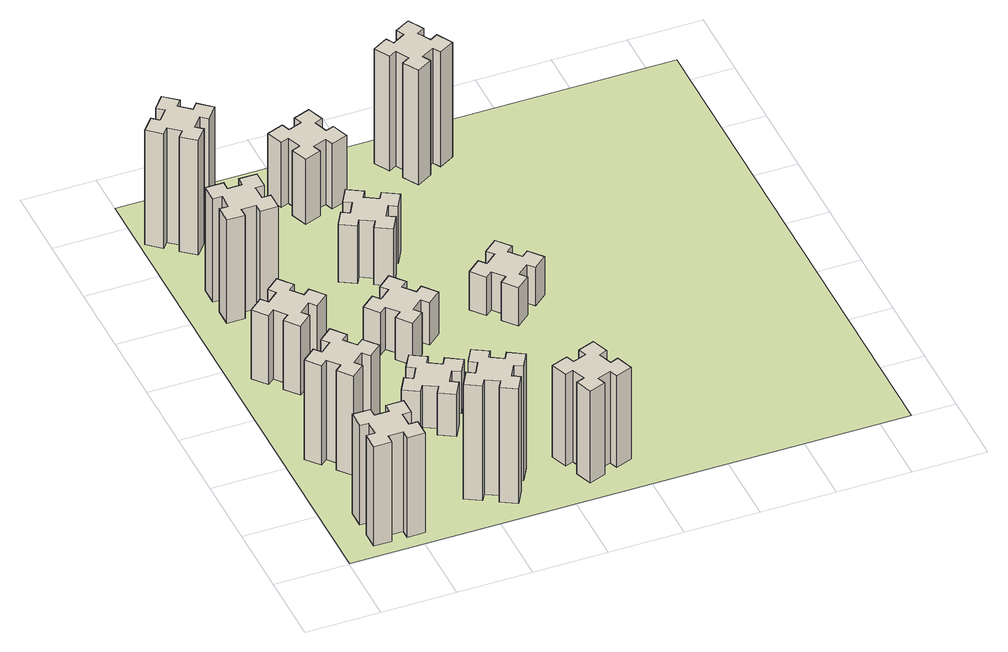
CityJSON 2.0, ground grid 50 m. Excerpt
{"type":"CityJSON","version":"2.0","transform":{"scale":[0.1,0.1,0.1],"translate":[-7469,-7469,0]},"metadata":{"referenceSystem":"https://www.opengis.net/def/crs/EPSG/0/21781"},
"CityObjects":{
"building1":{"type":"Building","attributes":{"class":"1000","function":"1000","usage":"1000","yearOfConstruction":2016,"roofType":"1000","measuredHeight":78,"storeysAboveGround":30,"storeysBelowGround":0},"geometry":[{"type":"Solid","lod":"1","boundaries":[[[[0,1,2,3,4,5,6,7,8,9,10,11,12,13,14,15,16,17,18,19]],[[17,16,20,21]],[[16,15,22,20]],[[15,14,23,22]],[[14,13,24,23]],[[13,12,25,24]],[[12,11,26,25]],[[11,10,27,26]],[[10,9,28,27]],[[9,8,29,28]],[[8,7,30,29]],[[7,6,31,30]],[[6,5,32,31]],[[5,4,33,32]],[[4,3,34,33]],[[3,2,35,34]],[[2,1,36,35]],[[1,0,37,36]],[[0,19,38,37]],[[19,18,39,38]],[[18,17,21,39]],[[24,25,26,27,28,29,30,31,32,33,34,35,36,37,38,39,21,20,22,23]]]]}]},
"building2":{"type":"Building","attributes":{"class":"1000","function":"1000","usage":"1000","yearOfConstruction":2016,"roofType":"1000","measuredHeight":78,"storeysAboveGround":30,"storeysBelowGround":0},"geometry":[{"type":"Solid","lod":"1","boundaries":[[[[40,41,42,43,44,45,46,47,48,49,50,51,52,53,54,55,56,57,58,59]],[[57,56,60,61]],[[56,55,62,60]],[[55,54,63,62]],[[54,53,64,63]],[[53,52,65,64]],[[52,51,66,65]],[[51,50,67,66]],[[50,49,68,67]],[[49,48,69,68]],[[48,47,70,69]],[[47,46,71,70]],[[46,45,72,71]],[[45,44,73,72]],[[44,43,74,73]],[[43,42,75,74]],[[42,41,76,75]],[[41,40,77,76]],[[40,59,78,77]],[[59,58,79,78]],[[58,57,61,79]],[[64,65,66,67,68,69,70,71,72,73,74,75,76,77,78,79,61,60,62,63]]]]}]},
"building3":{"type":"Building","attributes":{"class":"1000","function":"1000","usage":"1000","yearOfConstruction":2016,"roofType":"1000","measuredHeight":54,"storeysAboveGround":30,"storeysBelowGround":0},"geometry":[{"type":"Solid","lod":"1","boundaries":[[[[80,81,82,83,84,85,86,87,88,89,90,91,92,93,94,95,96,97,98,99]],[[97,96,100,101]],[[96,95,102,100]],[[95,94,103,102]],[[94,93,104,103]],[[93,92,105,104]],[[92,91,106,105]],[[91,90,107,106]],[[90,89,108,107]],[[89,88,109,108]],[[88,87,110,109]],[[87,86,111,110]],[[86,85,112,111]],[[85,84,113,112]],[[84,83,114,113]],[[83,82,115,114]],[[82,81,116,115]],[[81,80,117,116]],[[80,99,118,117]],[[99,98,119,118]],[[98,97,101,119]],[[104,105,106,107,108,109,110,111,112,113,114,115,116,117,118,119,101,100,102,103]]]]}]},
"building4":{"type":"Building","attributes":{"class":"1000","function":"1000","usage":"1000","yearOfConstruction":2016,"roofType":"1000","measuredHeight":81,"storeysAboveGround":30,"storeysBelowGround":0},"geometry":[{"type":"Solid","lod":"1","boundaries":[[[[120,121,122,123,124,125,126,127,128,129,130,131,132,133,134,135,136,137,138,139]],[[137,136,140,141]],[[136,135,142,140]],[[135,134,143,142]],[[134,133,144,143]],[[133,132,145,144]],[[132,131,146,145]],[[131,130,147,146]],[[130,129,148,147]],[[129,128,149,148]],[[128,127,150,149]],[[127,126,151,150]],[[126,125,152,151]],[[125,124,153,152]],[[124,123,154,153]],[[123,122,155,154]],[[122,121,156,155]],[[121,120,157,156]],[[120,139,158,157]],[[139,138,159,158]],[[138,137,141,159]],[[144,145,146,147,148,149,150,151,152,153,154,155,156,157,158,159,141,140,142,143]]]]}]},
"building5":{"type":"Building","attributes":{"class":"1000","function":"1000","usage":"1000","yearOfConstruction":2016,"roofType":"1000","measuredHeight":90,"storeysAboveGround":30,"storeysBelowGround":0},"geometry":[{"type":"Solid","lod":"1","boundaries":[[[[160,161,162,163,164,165,166,167,168,169,170,171,172,173,174,175,176,177,178,179]],[[177,176,180,181]],[[176,175,182,180]],[[175,174,183,182]],[[174,173,184,183]],[[173,172,185,184]],[[172,171,186,185]],[[171,170,187,186]],[[170,169,188,187]],[[169,168,189,188]],[[168,167,190,189]],[[167,166,191,190]],[[166,165,192,191]],[[165,164,193,192]],[[164,163,194,193]],[[163,162,195,194]],[[162,161,196,195]],[[161,160,197,196]],[[160,179,198,197]],[[179,178,199,198]],[[178,177,181,199]],[[184,185,186,187,188,189,190,191,192,193,194,195,196,197,198,199,181,180,182,183]]]]}]},
"building6":{"type":"Building","attributes":{"class":"1000","function":"1000","usage":"1000","yearOfConstruction":2016,"roofType":"1000","measuredHeight":90,"storeysAboveGround":30,"storeysBelowGround":0},"geometry":[{"type":"Solid","lod":"1","boundaries":[[[[200,201,202,203,204,205,206,207,208,209,210,211,212,213,214,215,216,217,218,219]],[[217,216,220,221]],[[216,215,222,220]],[[215,214,223,222]],[[214,213,224,223]],[[213,212,225,224]],[[212,211,226,225]],[[211,210,227,226]],[[210,209,228,227]],[[209,208,229,228]],[[208,207,230,229]],[[207,206,231,230]],[[206,205,232,231]],[[205,204,233,232]],[[204,203,234,233]],[[203,202,235,234]],[[202,201,236,235]],[[201,200,237,236]],[[200,219,238,237]],[[219,218,239,238]],[[218,217,221,239]],[[224,225,226,227,228,229,230,231,232,233,234,235,236,237,238,239,221,220,222,223]]]]}]},
"building7":{"type":"Building","attributes":{"class":"1000","function":"1000","usage":"1000","yearOfConstruction":2016,"roofType":"1000","measuredHeight":33,"storeysAboveGround":30,"storeysBelowGround":0},"geometry":[{"type":"Solid","lod":"1","boundaries":[[[[240,241,242,243,244,245,246,247,248,249,250,251,252,253,254,255,256,257,258,259]],[[257,256,260,261]],[[256,255,262,260]],[[255,254,263,262]],[[254,253,264,263]],[[253,252,265,264]],[[252,251,266,265]],[[251,250,267,266]],[[250,249,268,267]],[[249,248,269,268]],[[248,247,270,269]],[[247,246,271,270]],[[246,245,272,271]],[[245,244,273,272]],[[244,243,274,273]],[[243,242,275,274]],[[242,241,276,275]],[[241,240,277,276]],[[240,259,278,277]],[[259,258,279,278]],[[258,257,261,279]],[[264,265,266,267,268,269,270,271,272,273,274,275,276,277,278,279,261,260,262,263]]]]}]},
"building8":{"type":"Building","attributes":{"class":"1000","function":"1000","usage":"1000","yearOfConstruction":2016,"roofType":"1000","measuredHeight":33,"storeysAboveGround":30,"storeysBelowGround":0},"geometry":[{"type":"Solid","lod":"1","boundaries":[[[[280,281,282,283,284,285,286,287,288,289,290,291,292,293,294,295,296,297,298,299]],[[297,296,300,301]],[[296,295,302,300]],[[295,294,303,302]],[[294,293,304,303]],[[293,292,305,304]],[[292,291,306,305]],[[291,290,307,306]],[[290,289,308,307]],[[289,288,309,308]],[[288,287,310,309]],[[287,286,311,310]],[[286,285,312,311]],[[285,284,313,312]],[[284,283,314,313]],[[283,282,315,314]],[[282,281,316,315]],[[281,280,317,316]],[[280,299,318,317]],[[299,298,319,318]],[[298,297,301,319]],[[304,305,306,307,308,309,310,311,312,313,314,315,316,317,318,319,301,300,302,303]]]]}]},
"building9":{"type":"Building","attributes":{"class":"1000","function":"1000","usage":"1000","yearOfConstruction":2016,"roofType":"1000","measuredHeight":72,"storeysAboveGround":30,"storeysBelowGround":0},"geometry":[{"type":"Solid","lod":"1","boundaries":[[[[320,321,322,323,324,325,326,327,328,329,330,331,332,333,334,335,336,337,338,339]],[[337,336,340,341]],[[336,335,342,340]],[[335,334,343,342]],[[334,333,344,343]],[[333,332,345,344]],[[332,331,346,345]],[[331,330,347,346]],[[330,329,348,347]],[[329,328,349,348]],[[328,327,350,349]],[[327,326,351,350]],[[326,325,352,351]],[[325,324,353,352]],[[324,323,354,353]],[[323,322,355,354]],[[322,321,356,355]],[[321,320,357,356]],[[320,339,358,357]],[[339,338,359,358]],[[338,337,341,359]],[[344,345,346,347,348,349,350,351,352,353,354,355,356,357,358,359,341,340,342,343]]]]}]},
"building10":{"type":"Building","attributes":{"class":"1000","function":"1000","usage":"1000","yearOfConstruction":2016,"roofType":"1000","measuredHeight":45,"storeysAboveGround":30,"storeysBelowGround":0},"geometry":[{"type":"Solid","lod":"1","boundaries":[[[[360,361,362,363,364,365,366,367,368,369,370,371,372,373,374,375,376,377,378,379]],[[377,376,380,381]],[[376,375,382,380]],[[375,374,383,382]],[[374,373,384,383]],[[373,372,385,384]],[[372,371,386,385]],[[371,370,387,386]],[[370,369,388,387]],[[369,368,389,388]],[[368,367,390,389]],[[367,366,391,390]],[[366,365,392,391]],[[365,364,393,392]],[[364,363,394,393]],[[363,362,395,394]],[[362,361,396,395]],[[361,360,397,396]],[[360,379,398,397]],[[379,378,399,398]],[[378,377,381,399]],[[384,385,386,387,388,389,390,391,392,393,394,395,396,397,398,399,381,380,382,383]]]]}]},
"building11":{"type":"Building","attributes":{"class":"1000","function":"1000","usage":"1000","yearOfConstruction":2016,"roofType":"1000","measuredHeight":51,"storeysAboveGround":30,"storeysBelowGround":0},"geometry":[{"type":"Solid","lod":"1","boundaries":[[[[400,401,402,403,404,405,406,407,408,409,410,411,412,413,414,415,416,417,418,419]],[[417,416,420,421]],[[416,415,422,420]],[[415,414,423,422]],[[414,413,424,423]],[[413,412,425,424]],[[412,411,426,425]],[[411,410,427,426]],[[410,409,428,427]],[[409,408,429,428]],[[408,407,430,429]],[[407,406,431,430]],[[406,405,432,431]],[[405,404,433,432]],[[404,403,434,433]],[[403,402,435,434]],[[402,401,436,435]],[[401,400,437,436]],[[400,419,438,437]],[[419,418,439,438]],[[418,417,421,439]],[[424,425,426,427,428,429,430,431,432,433,434,435,436,437,438,439,421,420,422,423]]]]}]},
"building12":{"type":"Building","attributes":{"class":"1000","function":"1000","usage":"1000","yearOfConstruction":2016,"roofType":"1000","measuredHeight":30,"storeysAboveGround":30,"storeysBelowGround":0},"geometry":[{"type":"Solid","lod":"1","boundaries":[[[[440,441,442,443,444,445,446,447,448,449,450,451,452,453,454,455,456,457,458,459]],[[457,456,460,461]],[[456,455,462,460]],[[455,454,463,462]],[[454,453,464,463]],[[453,452,465,464]],[[452,451,466,465]],[[451,450,467,466]],[[450,449,468,467]],[[449,448,469,468]],[[448,447,470,469]],[[447,446,471,470]],[[446,445,472,471]],[[445,444,473,472]],[[444,443,474,473]],[[443,442,475,474]],[[442,441,476,475]],[[441,440,477,476]],[[440,459,478,477]],[[459,458,479,478]],[[458,457,461,479]],[[464,465,466,467,468,469,470,471,472,473,474,475,476,477,478,479,461,460,462,463]]]]}]},
"building13":{"type":"Building","attributes":{"class":"1000","function":"1000","usage":"1000","yearOfConstruction":2016,"roofType":"1000","measuredHeight":90,"storeysAboveGround":30,"storeysBelowGround":0},"geometry":[{"type":"Solid","lod":"1","boundaries":[[[[480,481,482,483,484,485,486,487,488,489,490,491,492,493,494,495,496,497,498,499]],[[497,496,500,501]],[[496,495,502,500]],[[495,494,503,502]],[[494,493,504,503]],[[493,492,505,504]],[[492,491,506,505]],[[491,490,507,506]],[[490,489,508,507]],[[489,488,509,508]],[[488,487,510,509]],[[487,486,511,510]],[[486,485,512,511]],[[485,484,513,512]],[[484,483,514,513]],[[483,482,515,514]],[[482,481,516,515]],[[481,480,517,516]],[[480,499,518,517]],[[499,498,519,518]],[[498,497,501,519]],[[504,505,506,507,508,509,510,511,512,513,514,515,516,517,518,519,501,500,502,503]]]]}]},
"landuse1":{"type":"LandUse","attributes":{"name":"plot1","function":"1010"},"geometry":[{"type":"MultiSurface","lod":"1","boundaries":[[[520,521,522,523]]]}]}
},
"vertices":[
[265,325,0],[265,225,0],[205,225,0],[205,105,0],[325,105,0],[325,165,0],[425,165,0],[425,105,0],[545,105,0],[545,225,0],[485,225,0],[485,325,0],[545,325,0],[545,445,0],[425,445,0],[425,385,0],[325,385,0],[325,445,0],[205,445,0],[205,325,0],[325,385,780],[325,445,780],[425,385,780],[425,445,780],[545,445,780],[545,325,780],[485,325,780],[485,225,780],[545,225,780],[545,105,780],[425,105,780],[425,165,780],[325,165,780],[325,105,780],[205,105,780],[205,225,780],[265,225,780],[265,325,780],[205,325,780],[205,445,780],
[492,1048,0],[427,1124,0],[473,1163,0],[396,1255,0],[304,1178,0],[343,1132,0],[266,1067,0],[228,1113,0],[136,1036,0],[213,944,0],[259,983,0],[323,906,0],[277,868,0],[354,776,0],[446,853,0],[408,899,0],[484,963,0],[523,917,0],[615,994,0],[538,1086,0],[484,963,780],[523,917,780],[408,899,780],[446,853,780],[354,776,780],[277,868,780],[323,906,780],[259,983,780],[213,944,780],[136,1036,780],[228,1113,780],[266,1067,780],[343,1132,780],[304,1178,780],[396,1255,780],[473,1163,780],[427,1124,780],[492,1048,780],[538,1086,780],[615,994,780],
[492,1888,0],[427,1964,0],[473,2003,0],[396,2095,0],[304,2018,0],[343,1972,0],[266,1907,0],[228,1953,0],[136,1876,0],[213,1784,0],[259,1823,0],[323,1746,0],[277,1708,0],[354,1616,0],[446,1693,0],[408,1739,0],[484,1803,0],[523,1757,0],[615,1834,0],[538,1926,0],[484,1803,540],[523,1757,540],[408,1739,540],[446,1693,540],[354,1616,540],[277,1708,540],[323,1746,540],[259,1823,540],[213,1784,540],[136,1876,540],[228,1953,540],[266,1907,540],[343,1972,540],[304,2018,540],[396,2095,540],[473,2003,540],[427,1964,540],[492,1888,540],[538,1926,540],[615,1834,540],
[485,2545,0],[485,2645,0],[545,2645,0],[545,2765,0],[425,2765,0],[425,2705,0],[325,2705,0],[325,2765,0],[205,2765,0],[205,2645,0],[265,2645,0],[265,2545,0],[205,2545,0],[205,2425,0],[325,2425,0],[325,2485,0],[425,2485,0],[425,2425,0],[545,2425,0],[545,2545,0],[425,2485,810],[425,2425,810],[325,2485,810],[325,2425,810],[205,2425,810],[205,2545,810],[265,2545,810],[265,2645,810],[205,2645,810],[205,2765,810],[325,2765,810],[325,2705,810],[425,2705,810],[425,2765,810],[545,2765,810],[545,2645,810],[485,2645,810],[485,2545,810],[545,2545,810],[545,2425,810],
[1214,446,0],[1127,496,0],[1157,548,0],[1053,608,0],[993,504,0],[1045,474,0],[995,387,0],[943,417,0],[883,313,0],[987,253,0],[1017,305,0],[1104,255,0],[1074,203,0],[1178,143,0],[1238,247,0],[1186,277,0],[1236,364,0],[1288,334,0],[1348,438,0],[1244,498,0],[1236,364,900],[1288,334,900],[1186,277,900],[1238,247,900],[1178,143,900],[1074,203,900],[1104,255,900],[1017,305,900],[987,253,900],[883,313,900],[943,417,900],[995,387,900],[1045,474,900],[993,504,900],[1053,608,900],[1157,548,900],[1127,496,900],[1214,446,900],[1244,498,900],[1348,438,900],
[384,3387,0],[308,3452,0],[346,3498,0],[254,3575,0],[177,3483,0],[223,3444,0],[159,3368,0],[113,3406,0],[36,3314,0],[128,3237,0],[166,3283,0],[243,3219,0],[204,3173,0],[296,3096,0],[373,3188,0],[327,3226,0],[392,3303,0],[438,3264,0],[515,3356,0],[423,3433,0],[392,3303,900],[438,3264,900],[327,3226,900],[373,3188,900],[296,3096,900],[204,3173,900],[243,3219,900],[166,3283,900],[128,3237,900],[36,3314,900],[113,3406,900],[159,3368,900],[223,3444,900],[177,3483,900],[254,3575,900],[346,3498,900],[308,3452,900],[384,3387,900],[423,3433,900],[515,3356,900],
[1086,1017,0],[1136,1104,0],[1188,1074,0],[1248,1178,0],[1144,1238,0],[1114,1186,0],[1027,1236,0],[1057,1288,0],[953,1348,0],[893,1244,0],[945,1214,0],[895,1127,0],[843,1157,0],[783,1053,0],[887,993,0],[917,1045,0],[1004,995,0],[974,943,0],[1078,883,0],[1138,987,0],[1004,995,330],[974,943,330],[917,1045,330],[887,993,330],[783,1053,330],[843,1157,330],[895,1127,330],[945,1214,330],[893,1244,330],[953,1348,330],[1057,1288,330],[1027,1236,330],[1114,1186,330],[1144,1238,330],[1248,1178,330],[1188,1074,330],[1136,1104,330],[1086,1017,330],[1138,987,330],[1078,883,330],
[1083,1972,0],[1006,1907,0],[968,1953,0],[876,1876,0],[953,1784,0],[999,1823,0],[1063,1746,0],[1017,1708,0],[1094,1616,0],[1186,1693,0],[1148,1739,0],[1224,1803,0],[1263,1757,0],[1355,1834,0],[1278,1926,0],[1232,1888,0],[1167,1964,0],[1213,2003,0],[1136,2095,0],[1044,2018,0],[1167,1964,330],[1213,2003,330],[1232,1888,330],[1278,1926,330],[1355,1834,330],[1263,1757,330],[1224,1803,330],[1148,1739,330],[1186,1693,330],[1094,1616,330],[1017,1708,330],[1063,1746,330],[999,1823,330],[953,1784,330],[876,1876,330],[968,1953,330],[1006,1907,330],[1083,1972,330],[1044,2018,330],[1136,2095,330],
[1765,496,0],[1671,462,0],[1650,518,0],[1537,477,0],[1579,364,0],[1635,385,0],[1669,291,0],[1613,270,0],[1654,157,0],[1767,199,0],[1746,255,0],[1840,289,0],[1860,233,0],[1973,274,0],[1932,387,0],[1876,366,0],[1842,460,0],[1898,480,0],[1857,593,0],[1744,552,0],[1842,460,720],[1898,480,720],[1876,366,720],[1932,387,720],[1973,274,720],[1860,233,720],[1840,289,720],[1746,255,720],[1767,199,720],[1654,157,720],[1613,270,720],[1669,291,720],[1635,385,720],[1579,364,720],[1537,477,720],[1650,518,720],[1671,462,720],[1765,496,720],[1744,552,720],[1857,593,720],
[1117,2525,0],[1204,2475,0],[1174,2423,0],[1278,2363,0],[1338,2467,0],[1286,2497,0],[1336,2584,0],[1388,2554,0],[1448,2658,0],[1344,2718,0],[1314,2666,0],[1227,2716,0],[1257,2768,0],[1153,2828,0],[1093,2724,0],[1145,2694,0],[1095,2607,0],[1043,2637,0],[983,2533,0],[1087,2473,0],[1095,2607,450],[1043,2637,450],[1145,2694,450],[1093,2724,450],[1153,2828,450],[1257,2768,450],[1227,2716,450],[1314,2666,450],[1344,2718,450],[1448,2658,450],[1388,2554,450],[1336,2584,450],[1286,2497,450],[1338,2467,450],[1278,2363,450],[1174,2423,450],[1204,2475,450],[1117,2525,450],[1087,2473,450],[983,2533,450],
[1125,3456,0],[1031,3422,0],[1010,3478,0],[897,3437,0],[939,3324,0],[995,3345,0],[1029,3251,0],[973,3230,0],[1014,3117,0],[1127,3159,0],[1106,3215,0],[1200,3249,0],[1220,3193,0],[1333,3234,0],[1292,3347,0],[1236,3326,0],[1202,3420,0],[1258,3440,0],[1217,3553,0],[1104,3512,0],[1202,3420,510],[1258,3440,510],[1236,3326,510],[1292,3347,510],[1333,3234,510],[1220,3193,510],[1200,3249,510],[1106,3215,510],[1127,3159,510],[1014,3117,510],[973,3230,510],[1029,3251,510],[995,3345,510],[939,3324,510],[897,3437,510],[1010,3478,510],[1031,3422,510],[1125,3456,510],[1104,3512,510],[1217,3553,510],
[1972,1988,0],[1907,2064,0],[1953,2103,0],[1876,2195,0],[1784,2118,0],[1823,2072,0],[1746,2007,0],[1708,2053,0],[1616,1976,0],[1693,1884,0],[1739,1923,0],[1803,1846,0],[1757,1808,0],[1834,1716,0],[1926,1793,0],[1888,1839,0],[1964,1903,0],[2003,1857,0],[2095,1934,0],[2018,2026,0],[1964,1903,300],[2003,1857,300],[1888,1839,300],[1926,1793,300],[1834,1716,300],[1757,1808,300],[1803,1846,300],[1739,1923,300],[1693,1884,300],[1616,1976,300],[1708,2053,300],[1746,2007,300],[1823,2072,300],[1784,2118,300],[1876,2195,300],[1953,2103,300],[1907,2064,300],[1972,1988,300],[2018,2026,300],[2095,1934,300],
[1844,3556,0],[1757,3506,0],[1727,3558,0],[1623,3498,0],[1683,3394,0],[1735,3424,0],[1785,3337,0],[1733,3307,0],[1793,3203,0],[1897,3263,0],[1867,3315,0],[1954,3365,0],[1984,3313,0],[2088,3373,0],[2028,3477,0],[1976,3447,0],[1926,3534,0],[1978,3564,0],[1918,3668,0],[1814,3608,0],[1926,3534,900],[1978,3564,900],[1976,3447,900],[2028,3477,900],[2088,3373,900],[1984,3313,900],[1954,3365,900],[1867,3315,900],[1897,3263,900],[1793,3203,900],[1733,3307,900],[1785,3337,900],[1735,3424,900],[1683,3394,900],[1623,3498,900],[1727,3558,900],[1757,3506,900],[1844,3556,900],[1814,3608,900],[1918,3668,900],
[5,3705,0],[3705,3705,0],[3705,5,0],[5,5,0]
]}
